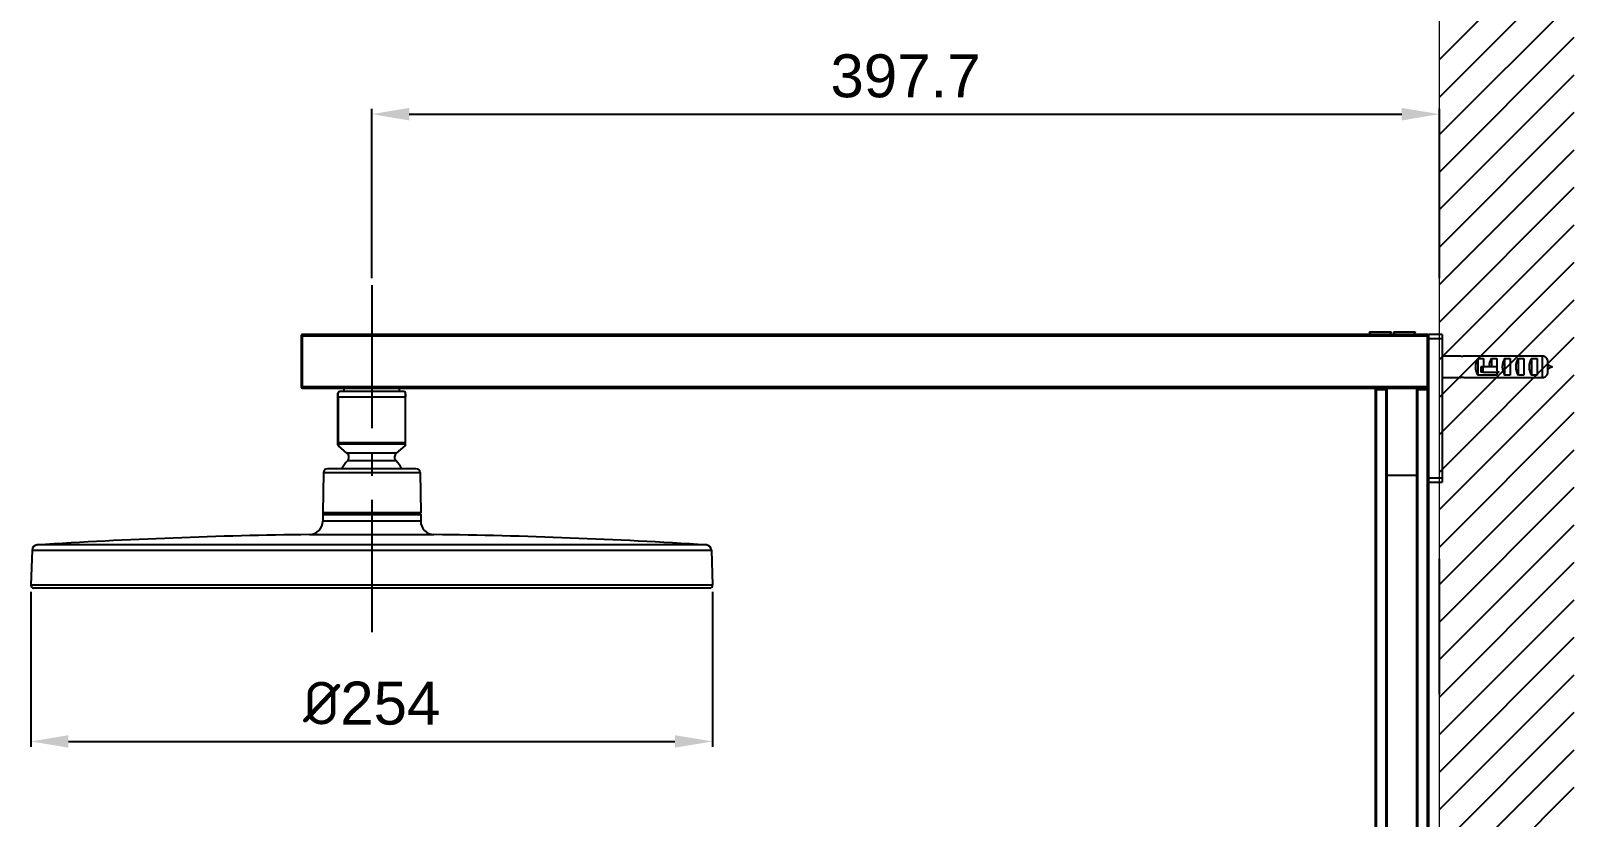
# Model space of a CAD drawing. Header units: millimetres. Extents: x 13495 to 14291, y -4366 to -3315.
# Drawn here: x 13987.3 to 14131, y -3766.7 to -3693.4 of the extents above; entities that cross this region are included whole.
import ezdxf

# ---------------------------------------------------------------- set-up
doc = ezdxf.new("R2010")
doc.units = ezdxf.units.MM
doc.header["$LTSCALE"] = 0.1
doc.linetypes.add('CENTER2', pattern=[28.575, 19.05, -3.175, 3.175, -3.175])
doc.linetypes.add('HIDDENX2', pattern=[19.05, 12.7, -6.35])
doc.layers.get('0').update_dxf_attribs({"lineweight": 15})
for name, color, linetype in [('1', 7, 'Continuous'), ('hatch', 2, 'Continuous'), ('HIDDEN', 8, 'HIDDENX2')]:
    doc.layers.add(name, color=color, linetype=linetype)
doc.styles.add('ARIAL', font='arial.ttf')
doc.dimstyles.new('사본 ISO-25', dxfattribs={"dimtxt": 4, "dimasz": 3.5, "dimexe": 0.5, "dimexo": 0.625, "dimgap": 1.5, "dimtad": 1, "dimtih": 1, "dimtoh": 1, "dimdec": 1, "dimlfac": 4, "dimdsep": 46, "dimtxsty": 'ARIAL', "dimcen": 0, "dimclrd": 3, "dimclre": 3, "dimclrt": 3, "dimadec": 1, "dimazin": 0, "dimtfac": 1, "dimtdec": 1, "dimtmove": 0, "dimatfit": 3, "dimfxl": 1.25, "dimtfill": 1, "dimarcsym": 0})

# ---------------------------------------------------------------- blocks, each defined once
blk = doc.blocks.new('*D95')
at = {"color": 3, "lineweight": -2, "transparency": 16777216}
for p, q in [((13987.33, -3745.69), (13987.33, -3760.11)), ((14050.81, -3745.69), (14050.81, -3760.11)), ((13990.83, -3759.61), (14047.31, -3759.61))]:
    blk.add_line(p, q, dxfattribs=at)
at = {"color": 3, "transparency": 16777216}
for points in [[(13990.83, -3759.03), (13990.83, -3760.19), (13987.33, -3759.61)], [(14047.31, -3759.03), (14047.31, -3760.19), (14050.81, -3759.61)]]:
    blk.add_solid(points, dxfattribs=at)
at = {"layer": 'Defpoints', "color": 0, "transparency": 16777216}
for p in [(13987.33, -3745.07), (14050.81, -3745.07), (14050.81, -3759.61)]:
    blk.add_point(p, dxfattribs=at)
at = {"color": 3, "transparency": 16777216, "insert": (14019.07, -3756.07), "char_height": 4, "attachment_point": 5, "style": 'ARIAL', "bg_fill": 3, "box_fill_scale": 1.1, "bg_fill_color": 256, "bg_fill_true_color": 13158600, "bg_fill_transparency": 0}
blk.add_mtext('{\\fISOCPEUR|b0|i0|c0|p34;%%C}254', dxfattribs=at)
blk = doc.blocks.new('*D98')
at = {"color": 3, "lineweight": -2, "transparency": 16777216}
for p, q in [((14019.07, -3716.48), (14019.07, -3700.7)), ((14022.57, -3701.2), (14114.99, -3701.2)), ((14118.49, -3716.48), (14118.49, -3700.7))]:
    blk.add_line(p, q, dxfattribs=at)
at = {"color": 3, "transparency": 16777216}
for points in [[(14022.57, -3700.62), (14022.57, -3701.79), (14019.07, -3701.2)], [(14114.99, -3700.62), (14114.99, -3701.79), (14118.49, -3701.2)]]:
    blk.add_solid(points, dxfattribs=at)
at = {"layer": 'Defpoints', "color": 0, "transparency": 16777216}
for p in [(14118.49, -3701.2), (14019.07, -3717.11), (14118.49, -3717.11)]:
    blk.add_point(p, dxfattribs=at)
at = {"color": 3, "transparency": 16777216, "insert": (14068.78, -3697.66), "char_height": 4, "attachment_point": 5, "style": 'ARIAL', "bg_fill": 3, "box_fill_scale": 1.1, "bg_fill_color": 256, "bg_fill_true_color": 13158600, "bg_fill_transparency": 0}
blk.add_mtext('397.7', dxfattribs=at)

msp = doc.modelspace()

# ---------------------------------------------------------------- linework, layer by layer
at = {"color": 7, "linetype": 'Continuous'}
msp.add_line((14118.498, -4042.27), (14118.492, -3586.623), dxfattribs=at)
at = {"linetype": 'Continuous', "lineweight": 25}
for p, q in [((14120.348, -3723.724), (14118.745, -3723.724)), ((14120.348, -3723.727), (14118.745, -3723.727)), ((14128.095, -3723.732), (14120.812, -3723.732)), ((14128.095, -3723.734), (14120.812, -3723.734)), ((14122.095, -3723.946), (14122.595, -3723.946)), ((14122.095, -3725.507), (14122.095, -3723.946)), ((14122.347, -3724.727), (14122.347, -3725.227)), ((14122.534, -3724.727), (14122.347, -3724.727)), ((14122.534, -3724.727), (14122.534, -3725.227)), ((14123.845, -3724.727), (14122.534, -3724.727)), ((14122.595, -3723.946), (14122.595, -3724.727)), ((14123.345, -3723.946), (14123.345, -3724.727)), ((14123.345, -3723.946), (14123.845, -3723.946)), ((14123.845, -3723.946), (14123.845, -3725.091)), ((14124.595, -3723.946), (14125.095, -3723.946)), ((14124.595, -3725.507), (14124.595, -3723.946)), ((14125.095, -3723.946), (14125.095, -3725.507)), ((14125.845, -3723.946), (14126.345, -3723.946)), ((14125.845, -3725.507), (14125.845, -3723.946)), ((14126.345, -3723.946), (14126.345, -3725.507)), ((14127.095, -3723.946), (14127.595, -3723.946)), ((14127.095, -3725.507), (14127.095, -3723.946)), ((14127.595, -3723.946), (14127.595, -3725.507)), ((14128.095, -3725.719), (14128.095, -3723.734)), ((14128.595, -3725.211), (14128.595, -3724.242)), ((14128.681, -3724.586), (14128.595, -3724.552)), ((14128.722, -3724.602), (14128.595, -3724.552)), ((14129.033, -3724.727), (14128.595, -3724.902)), ((14128.595, -3724.902), (14128.705, -3724.858)), ((14128.722, -3724.602), (14129.033, -3724.727)), ((14128.722, -3724.603), (14128.722, -3724.602)), ((14118.745, -3725.727), (14120.348, -3725.727)), ((14120.812, -3725.719), (14128.095, -3725.719)), ((14123.845, -3725.507), (14122.095, -3725.507)), ((14122.534, -3725.227), (14122.347, -3725.227)), ((14122.534, -3725.227), (14124.069, -3725.227)), ((14123.87, -3724.992), (14123.845, -3724.896)), ((14123.845, -3725.091), (14124.069, -3725.227)), ((14123.845, -3725.227), (14123.845, -3725.507)), ((14125.095, -3725.507), (14124.595, -3725.507)), ((14126.345, -3725.507), (14125.845, -3725.507)), ((14126.345, -3725.083), (14126.355, -3725.119)), ((14127.595, -3725.507), (14127.095, -3725.507)), ((14118.492, -3748.907), (14118.492, -3742.594)), ((14118.492, -3755.219), (14118.492, -3748.907))]:
    msp.add_line(p, q, dxfattribs=at)
for centre, end_param in [((14122.512, -3724.727), 2.4664611), ((14123.762, -3724.727), 1.5707963), ((14125.012, -3724.727), 2.4664611), ((14126.262, -3724.727), 2.4664611), ((14127.512, -3724.727), 2.4664611)]:
    msp.add_ellipse(centre, major_axis=(0, 1), ratio=0.6666667, start_param=0.6751315, end_param=end_param, dxfattribs=at)
for points, knots in [([(14120.812, -3723.734), (14120.795, -3723.738), (14120.762, -3723.745), (14120.687, -3723.755), (14120.604, -3723.759), (14120.52, -3723.756), (14120.445, -3723.747), (14120.387, -3723.736), (14120.351, -3723.728), (14120.349, -3723.727), (14120.348, -3723.727)], [0, 0, 0, 0, 0.1300206, 0.2600522, 0.3891562, 0.5145601, 0.6393794, 0.7675053, 0.8978038, 1, 1, 1, 1]), ([(14128.595, -3724.242), (14128.59, -3724.184), (14128.578, -3724.066), (14128.488, -3723.912), (14128.358, -3723.798), (14128.219, -3723.742), (14128.129, -3723.736), (14128.095, -3723.734)], [0, 0, 0, 0, 0.2226895, 0.4443143, 0.6597009, 0.8724363, 1, 1, 1, 1]), ([(14120.348, -3725.726), (14120.347, -3725.726), (14120.343, -3725.727), (14120.362, -3725.722), (14120.405, -3725.713), (14120.471, -3725.702), (14120.552, -3725.695), (14120.636, -3725.694), (14120.715, -3725.701), (14120.775, -3725.711), (14120.801, -3725.716), (14120.812, -3725.719)], [0, 0, 0, 0, 0.0257612, 0.1505788, 0.2761292, 0.4050695, 0.5350738, 0.6618665, 0.7862208, 0.9126533, 1, 1, 1, 1]), ([(14128.095, -3725.719), (14128.151, -3725.713), (14128.263, -3725.702), (14128.412, -3725.616), (14128.525, -3725.49), (14128.586, -3725.347), (14128.593, -3725.251), (14128.595, -3725.211)], [0, 0, 0, 0, 0.2113763, 0.4227413, 0.6345659, 0.8478622, 1, 1, 1, 1])]:
    msp.add_open_spline(points, degree=3, knots=knots, dxfattribs=at)
at = {"layer": '1', "color": 7, "linetype": 'Continuous'}
for p, q in [((14012.498, -3721.839), (14012.498, -3726.589)), ((14012.498, -3721.839), (14117.498, -3721.839)), ((14012.623, -3726.714), (14012.623, -3721.714)), ((14117.373, -3721.714), (14012.623, -3721.714)), ((14111.998, -3721.464), (14111.998, -3721.514)), ((14111.998, -3721.464), (14113.998, -3721.464)), ((14112.101, -3721.706), (14111.998, -3721.514)), ((14113.998, -3721.514), (14111.998, -3721.514)), ((14113.895, -3721.706), (14113.998, -3721.514)), ((14113.998, -3721.464), (14113.998, -3721.514)), ((14114.248, -3721.464), (14114.248, -3721.514)), ((14114.248, -3721.464), (14116.248, -3721.464)), ((14114.355, -3721.714), (14114.248, -3721.514)), ((14116.248, -3721.514), (14114.248, -3721.514)), ((14116.141, -3721.714), (14116.248, -3721.514)), ((14116.248, -3721.464), (14116.248, -3721.514)), ((14117.373, -3840.44), (14117.373, -3721.714)), ((14117.498, -3840.44), (14117.498, -3721.714)), ((14118.748, -3721.714), (14117.498, -3721.714)), ((14118.748, -3721.714), (14118.748, -3735.464)), ((14117.498, -3722.089), (14118.748, -3722.089)), ((14117.498, -3726.589), (14012.498, -3726.589)), ((14012.623, -3726.714), (14117.373, -3726.714)), ((14015.923, -3731.987), (14015.923, -3727.17)), ((14015.923, -3727.514), (14022.223, -3727.514)), ((14015.932, -3727.514), (14015.932, -3731.798)), ((14021.948, -3727.014), (14016.198, -3727.014)), ((14016.498, -3727.014), (14016.498, -3726.714)), ((14021.648, -3727.014), (14021.648, -3726.714)), ((14022.214, -3731.798), (14022.214, -3727.514)), ((14022.223, -3731.987), (14022.223, -3727.17)), ((14112.498, -3726.839), (14112.498, -3840.44)), ((14112.498, -3726.839), (14113.637, -3726.839)), ((14112.623, -3840.44), (14112.623, -3726.714)), ((14113.512, -3726.714), (14113.512, -3839.584)), ((14113.637, -3839.529), (14113.637, -3726.839)), ((14116.359, -3726.839), (14116.359, -3839.519)), ((14116.359, -3726.839), (14117.498, -3726.839)), ((14116.484, -3840.44), (14116.484, -3726.714)), ((14022.223, -3731.798), (14015.923, -3731.798)), ((14015.973, -3731.894), (14015.968, -3732.083)), ((14015.968, -3732.072), (14015.968, -3732.083)), ((14015.973, -3731.894), (14022.173, -3731.894)), ((14022.175, -3731.974), (14022.173, -3731.894)), ((14022.178, -3732.083), (14022.175, -3731.974)), ((14022.178, -3732.083), (14022.175, -3731.974)), ((14016.769, -3732.756), (14015.968, -3732.083)), ((14021.377, -3732.756), (14016.769, -3732.756)), ((14021.336, -3733.484), (14016.81, -3733.484)), ((14021.377, -3732.756), (14022.178, -3732.083)), ((14014.576, -3734.582), (14014.51, -3738.339)), ((14014.576, -3734.582), (14023.57, -3734.582)), ((14023.195, -3734.214), (14014.951, -3734.214)), ((14023.57, -3734.582), (14023.635, -3738.339)), ((14116.359, -3734.839), (14113.637, -3734.839)), ((14118.748, -3735.089), (14117.498, -3735.089)), ((14117.498, -3735.464), (14118.748, -3735.464)), ((14023.635, -3738.339), (14014.51, -3738.339)), ((14014.51, -3738.464), (14014.51, -3739.098)), ((14014.51, -3738.464), (14023.635, -3738.464)), ((14023.635, -3739.098), (14014.51, -3739.098)), ((14023.635, -3738.464), (14023.635, -3739.098)), ((14013.275, -3740.348), (14024.87, -3740.348)), ((13987.446, -3741.801), (13987.332, -3745.069)), ((13987.446, -3741.801), (14050.7, -3741.801)), ((14050.232, -3741.319), (13987.913, -3741.319)), ((14050.7, -3741.801), (14050.814, -3745.069)), ((14050.814, -3745.069), (13987.332, -3745.069)), ((14050.564, -3745.327), (13987.582, -3745.327))]:
    msp.add_line(p, q, dxfattribs=at)
for points in [[(14015.998, -3727.056), (14015.971, -3727.071), (14015.936, -3727.115), (14015.923, -3727.17)], [(14022.223, -3727.17), (14022.21, -3727.115), (14022.175, -3727.071), (14022.148, -3727.056)], [(14015.923, -3731.987), (14015.941, -3732.052), (14015.968, -3732.083)], [(14022.178, -3732.083), (14022.205, -3732.052), (14022.223, -3731.987)]]:
    msp.add_lwpolyline(points, dxfattribs=at)
for centre, radius, start, end in [((14012.623, -3721.839), 0.125, 90, 180), ((14117.373, -3721.839), 0.125, 0, 90), ((14012.623, -3726.589), 0.125, 180, 270), ((14016.379, -3727.241), 0.424, 158.8798, 169.04882), ((14016.198, -3727.514), 0.5, 90, 113.57492), ((14021.948, -3727.514), 0.5, 66.42508, 90), ((14112.623, -3726.839), 0.125, 90, 180), ((14113.512, -3726.839), 0.125, 0, 90), ((14116.484, -3726.839), 0.125, 90, 180), ((14117.373, -3726.589), 0.125, 270, 0), ((14117.373, -3726.839), 0.125, 0, 90), ((14019.073, -3735.639), 3.125, 136.39718, 152.81076), ((14016.448, -3733.139), 0.5, 316.39718, 50.00007), ((14021.698, -3733.139), 0.5, 129.99993, 223.60282), ((14019.073, -3735.639), 3.125, 27.18924, 43.60282), ((14014.951, -3734.589), 0.375, 90, 179), ((14023.195, -3734.589), 0.375, 1, 90), ((14013.26, -3739.098), 1.25, 270.68743, 0), ((14014.635, -3738.464), 0.125, 112.5, 180), ((14023.51, -3738.464), 0.125, 0, 67.5), ((14024.885, -3739.098), 1.25, 180, 269.31257), ((14019.073, -4223.536), 483.222, 90.68743, 93.69714), ((14019.073, -4223.536), 483.222, 86.30286, 89.31257), ((13987.946, -3741.818), 0.5, 93.69714, 178), ((14050.2, -3741.818), 0.5, 2, 86.30286), ((13987.582, -3745.077), 0.25, 178, 270), ((14050.564, -3745.077), 0.25, 270, 2)]:
    msp.add_arc(centre, radius, start, end, dxfattribs=at)
for points, knots in [([(14015.932, -3727.514), (14015.931, -3727.494), (14015.932, -3727.424), (14015.936, -3727.354), (14015.941, -3727.304)], [0, 0, 0, 0, 0.2839404, 1, 1, 1, 1]), ([(14015.941, -3727.304), (14015.943, -3727.288), (14015.947, -3727.24), (14015.958, -3727.193), (14015.963, -3727.16)], [0, 0, 0, 0, 0.3208299, 1, 1, 1, 1]), ([(14015.984, -3727.088), (14015.987, -3727.079), (14015.986, -3727.075), (14016, -3727.055), (14015.998, -3727.056)], [0, 0, 0, 0, 0.7831594, 1, 1, 1, 1]), ([(14022.148, -3727.056), (14022.155, -3727.058), (14022.16, -3727.103), (14022.177, -3727.131), (14022.183, -3727.16)], [0, 0, 0, 0, 0.1959504, 1, 1, 1, 1]), ([(14022.183, -3727.16), (14022.185, -3727.169), (14022.194, -3727.216), (14022.201, -3727.264), (14022.205, -3727.303)], [0, 0, 0, 0, 0.1848405, 1, 1, 1, 1]), ([(14022.205, -3727.303), (14022.206, -3727.318), (14022.212, -3727.388), (14022.215, -3727.458), (14022.214, -3727.514)], [0, 0, 0, 0, 0.2089966, 1, 1, 1, 1])]:
    msp.add_open_spline(points, degree=3, knots=knots, dxfattribs=at)
for points in [[(14015.923, -3731.798), (14015.923, -3731.835), (14015.944, -3731.873), (14015.973, -3731.894)], [(14015.932, -3731.798), (14015.932, -3731.828), (14015.945, -3731.874), (14015.975, -3731.877)], [(14022.173, -3731.894), (14022.202, -3731.873), (14022.223, -3731.835), (14022.223, -3731.798)], [(14022.173, -3731.894), (14022.195, -3731.874), (14022.217, -3731.834), (14022.201, -3731.808)]]:
    msp.add_open_spline(points, degree=3, dxfattribs=at)
at = {"layer": 'hatch', "linetype": 'Continuous'}
for p, q in [((14118.492, -3696.121), (14131.039, -3683.574)), ((14118.492, -3699.613), (14131.039, -3687.065)), ((14118.492, -3703.104), (14131.039, -3690.557)), ((14118.492, -3706.596), (14131.039, -3694.048)), ((14118.492, -3710.087), (14131.039, -3697.539)), ((14118.492, -3713.578), (14131.039, -3701.031)), ((14118.492, -3717.07), (14131.039, -3704.522)), ((14118.492, -3720.561), (14131.039, -3708.014)), ((14118.492, -3724.052), (14131.039, -3711.505)), ((14118.492, -3727.544), (14131.039, -3714.996)), ((14118.492, -3731.035), (14131.039, -3718.488)), ((14118.492, -3734.527), (14131.039, -3721.979)), ((14118.492, -3738.018), (14131.039, -3725.471)), ((14118.492, -3741.509), (14131.039, -3728.962)), ((14118.492, -3745.001), (14131.039, -3732.453)), ((14118.492, -3748.492), (14131.039, -3735.945)), ((14118.492, -3751.984), (14131.039, -3739.436)), ((14118.492, -3755.475), (14131.039, -3742.927)), ((14118.492, -3758.966), (14131.039, -3746.419)), ((14118.492, -3762.458), (14131.039, -3749.91)), ((14118.492, -3765.949), (14131.039, -3753.402)), ((14118.492, -3769.44), (14131.039, -3756.893)), ((14118.492, -3772.932), (14131.039, -3760.384)), ((14118.492, -3776.423), (14131.039, -3763.876))]:
    msp.add_line(p, q, dxfattribs=at)
at = {"layer": 'HIDDEN', "color": 1, "linetype": 'CENTER2', "ltscale": 7}
msp.add_line((14019.073, -3717.11), (14019.073, -3749.436), dxfattribs=at)

# ---------------------------------------------------------------- next in the draw order: dimensions: what is measured, and where the dimension line sits
dim = msp.add_linear_dim(base=(14118.494, -3701.203), p1=(14019.073, -3717.11), p2=(14118.494, -3717.108), dimstyle='사본 ISO-25')
dim.commit()
dim.dimension.update_dxf_attribs({"geometry": '*D98', "text_midpoint": (14068.783, -3697.659)})
dim = msp.add_linear_dim(base=(14050.814, -3759.61), p1=(13987.332, -3745.069), p2=(14050.814, -3745.069), text='{\\fISOCPEUR|b0|i0|c0|p34;%%C}254', dimstyle='사본 ISO-25')
dim.commit()
dim.dimension.update_dxf_attribs({"geometry": '*D95', "text_midpoint": (14019.073, -3756.068)})

doc.saveas('drawing.dxf')
